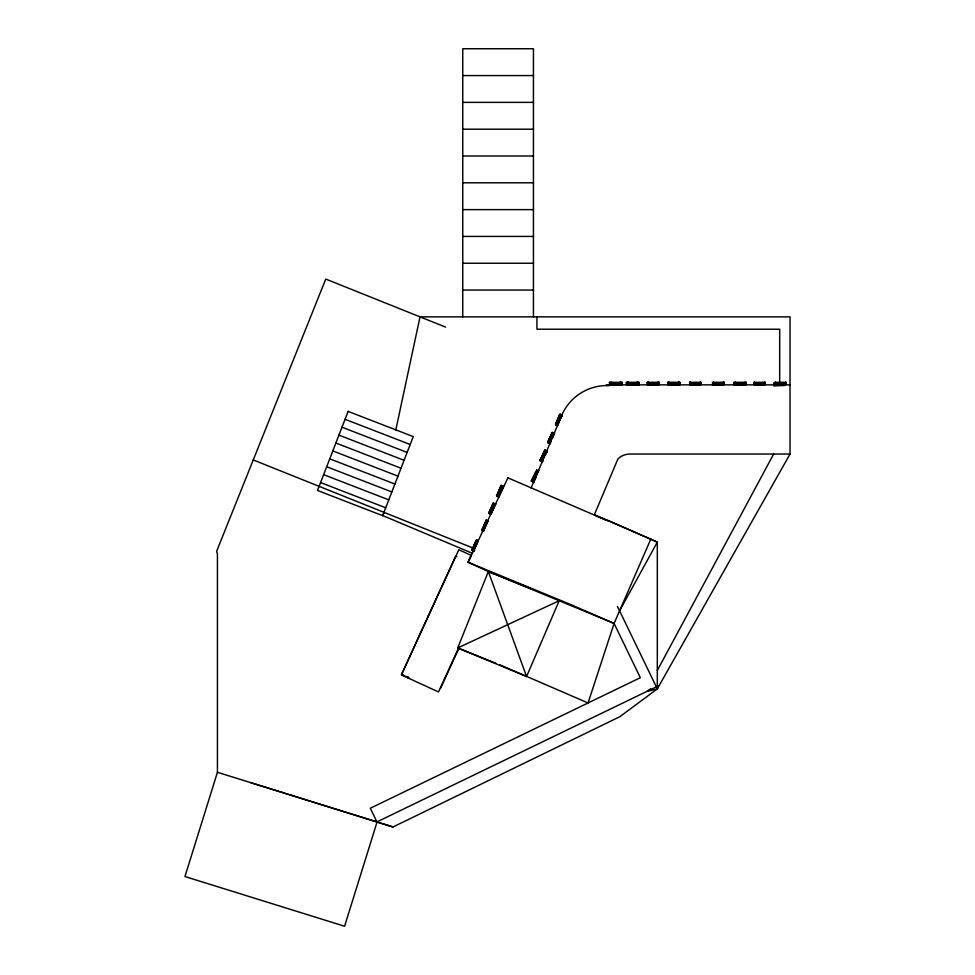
<?xml version="1.0" encoding="UTF-8"?>
<svg xmlns="http://www.w3.org/2000/svg" width="975" height="975" viewBox="0 0 975 975"><rect width="100%" height="100%" fill="white"/><g stroke="black" fill="none" stroke-linecap="round" stroke-linejoin="round"><path stroke-width="1.46" d="M395.826 429.865L420.018 316.863L790.043 316.863L790.043 454.033L657.308 688.886L619.893 716.674L392.998 826.983L377.057 822.01L344.589 926.25L184.957 876.537L217.425 772.297L217.425 554.08L216.633 551.302L325.76 279.069L445.636 327.125M250.49 782.584L392.998 826.983M594.153 514.544L650.8 539.138L614.092 623.439L588.059 702.975L499.943 664.865M658.344 686.034L657.308 688.886L646.937 691.372M384.053 512.375L382.761 515.58L472.339 553.264M495.714 663.183L457.726 647.948L559.187 600.722L488.353 571.545L457.726 647.948L526.573 676.516L559.187 600.722L614.092 623.439L640.331 677.698L370.317 808.238L376.923 821.913L656.321 686.839M531.107 488.048L562.587 413.412A49.262 49.262 0 0 1 604.488 385.612L609.278 385.6M594.372 514.751L617.809 459.188C621.185 455.337 626.547 453.789 631.544 454.033L790.043 454.033M507.914 477.835L607.498 520.711M476.08 540.406L471.742 550.424L476.751 539.833L472.119 550.229M472.375 549.985L476.348 540.942L475.727 540.784M472.607 550.192L476.86 540.247M488.865 513.508L493.447 502.832L488.914 513.386M496.97 495.824L501.223 486.184M472.607 550.448L476.97 540.65M493.74 503.319L489.243 513.313L490.376 513.423M497.226 495.58L501.467 485.842M472.985 550.253L477.348 540.467M481.76 530.583L486.354 519.907L481.821 530.461M489.621 513.118L493.85 503.734L493.216 504.465M497.347 495.641L501.577 486.245M473.094 550.412L473.813 549.522M486.33 521.064L482.138 530.388L483.125 530.827M486.379 520.784L487.488 521.138M489.742 513.179L490.133 512.314M492.082 507.999L490.206 511.546M497.457 496.043L501.954 486.062M486.647 520.406L482.406 530.144L486.757 520.808M489.73 513.533L494.227 503.539M498.542 494.325L500.175 490.681M473.594 550.327L477.835 540.686M490.815 511.814L492.448 508.17M493.898 504.745L494.337 503.953M498.664 494.386L500.297 490.742M473.594 550.875L471.912 549.705M473.899 550.132L478.213 540.491L474.082 550.205M482.637 530.607L487.134 520.626M490.364 513.106L494.715 503.758M498.396 495.312L502.442 486.281M498.188 496.385L502.82 486.086L503.49 486.391L498.786 496.86M490.717 513.63L495.093 503.575L495.775 503.868L491.449 513.508L490.778 513.203M498.237 496.763L503.003 486.172M483.576 529.876L487.622 520.845M490.51 514.239L490.803 513.618M490.961 513.289L495.276 503.648M488 520.65L483.685 530.29L484.356 530.583M500.163 493.606L502.637 488.109M483.868 530.363L482.186 529.206M484.477 528.986L488.183 520.735M555.494 424.271L559.821 414.168L555.713 424.418M555.531 424.332L560.454 414.192L555.689 425.051L559.979 414.96M547.779 442.455L552.179 432.278L547.865 441.907L550.509 443.186M544.44 450.828L539.918 460.736L545.001 449.902L540.479 460.627L542.319 461.614M561.088 416.264L557.042 425.307L556.067 424.868L560.418 415.265M552.386 433.314L548.364 442.54L550.095 443.503L551.326 440.749M556.445 424.673L560.674 415.009M548.718 442.163L552.959 432.985M558.456 420.505L556.822 424.162M559.845 416.752L560.515 415.886M540.613 460.602L545.293 450.389M548.827 442.565L552.935 433.351M556.554 425.088L560.601 416.045M540.991 460.492L545.403 450.803M548.864 442.76L549.315 442.065M551.094 438.165L553.044 433.753M536.933 470.23L531.241 481.309L535.933 471.315M540.967 460.846L541.503 459.603M541.747 459.286L541.747 458.616M543.087 456.288L544.72 452.644M549.23 442.662L549.461 441.809M551.216 438.214L553.276 433.631M553.434 433.241L552.155 432.632L554.422 433.863L552.569 437.994M532.192 481.284L536.92 470.584L537.773 470.974M541.43 460.492L545.781 450.608M549.352 442.979L553.422 433.558M532.289 481.418L532.703 480.48M533.264 479.078L537.042 470.645M541.466 461.065L542.648 458.116M545.415 452.01L545.89 451.023M549.425 443.198L554.007 433.095M561.466 416.081L557.334 425.795L561.649 416.154M532.569 481.102L533.106 480.2M537.42 470.45L532.947 479.578M541.588 461.126L546.268 450.828M549.607 443.284L553.995 433.461M532.813 481.211L531.802 481.199M532.984 480.846L533.362 480.48M533.752 479.298L533.886 478.676L533.873 479.347M550.022 442.967L549.266 442.187M553.958 433.838L551.972 433.351M533.471 480.882L533.691 480.078M533.861 479.712L537.908 470.669M542.258 461.346L540.089 460.054M542.514 460.358L546.829 450.718M533.069 482.138L533.423 481.357L531.582 480.541M533.752 481.211L532.07 480.053M534.154 480.2L538.48 470.559M545.464 455.069L547.316 450.938L546.646 450.633L542.332 460.273L543.002 460.578M535.884 477.665L534.641 480.419L533.971 480.114L538.298 470.474L538.968 470.779M415.801 643.037L428.22 615.956M415.947 642.976L401.505 674.456L404.04 675.626M428.232 616.078L455.496 556.542M407.891 677.893L408.245 677.138M469.353 559.516L470.608 556.786M459.03 647.144L438.494 691.933L401.42 674.932L458.835 549.729L471.157 555.372L468.012 562.209L492.777 573.568M440.481 688.423L459.054 647.936M507.938 477.774L468.097 562.246L570.936 604.646M657.308 670.507L773.65 454.033M619.576 610.837L657.308 542.137L650.8 539.138M606.133 385.6L606.962 384.857L790.043 384.857M648.18 690.519L650.654 688.789M607.644 520.345L657.308 542.137L657.308 688.886L617.48 606.487M606.243 384.954L607.23 385.6M462.759 75.562L533.435 75.562M462.759 102.375L533.435 102.375M462.759 129.188L533.435 129.188M462.759 156L533.435 156M462.759 182.812L533.435 182.812M462.759 209.625L533.435 209.625M462.759 236.425L533.435 236.425M462.759 263.238L533.435 263.238M462.759 290.05L533.435 290.05M659.234 382.31L647.168 382.31L647.168 383.041M786.179 382.31L774.93 382.31L774.991 383.041M609.424 382.846L622.208 382.846M626.291 382.846L626.669 384.857M627.108 382.846L627.863 382.846L627.863 384.857L627.778 382.846M628.302 382.846L639.027 382.846M647.168 382.846L647.534 384.857M647.766 382.846L659.234 382.846M667.656 382.846L669.155 382.846L669.155 384.857M669.398 382.846L679.953 382.846M689.605 382.846L701.062 382.846M712.518 382.846L723.084 382.846M724.315 382.846L723.474 383.309M733.748 382.846L744.315 382.846M746.204 382.846L745.058 382.846L745.156 384.857M753.98 382.846L765.265 382.846M774.93 382.846L786.179 382.846M648.521 383.041L659.076 383.041M689.995 383.041L700.562 383.041M609.753 383.309L621.879 383.309M628.631 383.309L638.698 383.309M648.85 383.309L658.893 383.309L658.893 384.382L648.326 384.247M669.155 383.309L668.984 384.382M669.727 383.309L679.624 383.309M700.233 383.309L689.934 383.309L689.934 384.382L700.233 384.382M712.847 383.309L722.755 383.309M734.078 383.309L743.974 383.309L743.974 384.382M745.058 383.309L745.193 384.382L734.078 384.382M745.595 383.309L745.643 384.382M754.638 383.309L764.607 383.309M775.259 383.309L785.375 383.309M785.679 383.309L785.679 384.382M610.082 383.443L619.32 383.443M619.576 383.443L620.234 383.443M621.55 383.443L621.051 383.711M627.766 383.443L628.558 383.443M628.973 383.443L638.369 383.443M649.179 383.443L658.418 383.443M668.704 383.443L679.295 383.443M690.263 383.443L699.892 383.443M713.176 383.443L722.426 383.443M723.657 383.443L723.036 383.711M734.407 383.443L743.645 383.443M744.876 383.443L744.144 383.443L744.876 383.577M754.65 383.443L764.278 383.443M773.858 383.565L784.826 383.443M610.082 383.577L619.32 383.711M619.576 383.711L620.234 383.577M627.766 383.711L628.558 383.577M628.973 383.711L638.369 383.577M649.179 383.711L658.418 383.577M668.704 383.711L679.295 383.577M690.263 383.577L699.892 383.711M713.176 383.577L722.426 383.711M734.407 383.711L743.645 383.577M754.65 383.711L764.278 383.577M785.046 383.711L773.858 383.772L773.858 383.029L785.484 383.041L785.484 382.31M609.753 383.845L621.879 383.845M628.156 383.845L626.949 384.113M628.631 383.845L638.698 383.845M648.095 383.845L658.893 383.845M667.985 383.845L669.447 383.845M669.727 383.845L679.624 383.845M689.934 383.845L700.733 383.845M712.847 383.845L722.755 383.845M734.078 383.845L743.974 383.845M744.766 383.845L745.875 383.845M754.309 383.845L764.607 383.845M784.826 383.845L785.85 383.845M610.082 384.113L620.234 384.113M621.55 384.113L620.929 384.247M627.766 384.113L628.777 383.979M628.973 384.113L638.369 384.113M647.827 384.113L658.418 384.113M668.314 384.113L679.295 384.113M690.263 384.113L700.403 384.113M713.176 384.113L723.657 384.113M734.407 383.979L743.645 384.113M745.546 384.113L744.266 384.247M754.65 384.113L764.607 384.113M774.187 384.04L785.387 384.113M609.753 384.382L621.879 384.382M626.949 384.247L638.698 384.382M668.704 384.247L669.533 384.247M669.727 384.382L679.624 384.382M712.847 384.382L722.755 384.382M754.638 384.382L764.607 384.382M785.375 384.382L784.205 383.979M774.187 384.577L784.095 384.577M648.521 384.65L659.076 384.65M689.995 384.65L700.562 384.65M783.266 384.711L783.766 384.711M774.187 385.113L784.095 385.113M217.425 772.297L376.923 821.913M345.053 419.299L410.195 444.515M341.993 427.208L407.136 452.424M338.934 435.118L404.077 460.322M335.875 443.016L401.018 468.232M332.816 450.925L397.958 476.141M329.757 458.835L394.899 484.051M326.698 466.745L391.84 491.948M323.639 474.642L388.781 499.858M320.58 482.552L385.722 507.768M253.256 459.944L473.131 548.084M491.571 572.825L532.484 589.229M402.98 675.151L404.186 675.663M405.429 676.187L406.989 676.857M407.599 677.125L408.952 677.71M595.774 515.665L605.816 519.98M570.887 604.622L614.092 623.439M560.113 414.448L561.953 415.265M559.638 414.546L560.918 415.118M561.283 415.289L562.173 415.74M559.479 414.887L561.527 415.85M559.796 415.35L562.148 416.374M559.845 415.582L560.759 415.996M559.674 415.679L561.503 416.496M560.174 416.106L560.954 416.569M555.677 423.991L556.372 424.478M556.201 424.564L557.334 424.954M553.824 433.01L554.507 433.314M553.812 433.375L554.482 433.668M552.008 432.973L554.446 434.046M551.862 433.034L553.776 433.985M552.203 433.692L553.264 434.241M552.24 433.936L552.971 434.265M552.094 433.997L552.91 434.448M548.474 442.053L549.729 442.479M547.84 442.272L550.156 443.308M549.461 443.381L550.132 443.686M544.842 450.243L546.683 451.059M545.281 450.682L546.134 451.133M546.743 451.34L547.426 451.644M545.391 451.096L547.072 451.925M544.501 451.011L540.187 460.651M545.561 451.413L546.646 451.973M545.5 451.51L546.232 451.839M541.369 459.128L542.356 459.566M540.832 459.201L542.661 460.017M540.674 459.542L541.722 459.944M540.638 459.981L541.832 460.346M540.698 460.163L541.673 460.602M540.077 460.395L542.758 461.565M541.576 461.467L542.246 461.772M536.494 470.084L538.322 470.901M536.53 471.242L537.274 471.437M533.02 478.969L533.995 479.408M532.472 479.042L534.312 479.858M532.618 479.98L533.593 480.419M532.46 480.066L533.605 480.59M532.082 480.224L533.922 481.041M531.923 480.395L533.106 480.907M533.569 481.126L534.239 481.431M532.326 480.992L533.301 481.418M531.436 480.87L533.752 481.918M532.886 482.052L533.947 482.442M500.931 485.684L503.246 486.732M501.333 486.135L502.308 486.574M500.772 486.025L503.185 487.049M500.723 486.293L502.137 486.939M502.052 487.11L500.626 486.513L501.503 487.025M497.555 494.569L498.53 495.008M497.006 494.642L498.834 495.458M496.763 494.983L497.725 495.446M498.505 495.727L499.176 496.019M496.604 495.324L498.932 496.36M496.555 495.592L498.444 496.299M498.115 496.555L498.859 496.689M498.054 496.677L498.725 496.982M495.532 504.209L493.204 503.173L488.889 512.813L491.205 513.849M493.606 503.624L494.581 504.063M493.058 503.514L495.458 504.538M492.997 503.783L495.373 504.709M492.899 504.002L494.325 504.599M492.85 504.124L494.033 504.611M489.828 512.058L490.803 512.497M489.279 512.131L491.12 512.947M489.036 512.472L490.486 513.155M490.717 513.788L488.999 513.216M490.449 513.898L491.144 514.166M490.327 514.166L491.059 514.337M486.111 520.248L488.036 521.064M485.952 520.589L487.378 521.186M485.806 521.077L486.622 521.43M483.052 529.193L483.71 529.571M482.479 529.474L483.222 529.803M481.942 529.547L483.332 530.217M482.332 529.973L483.137 530.156M481.784 529.888L483.697 530.692M481.735 530.156L483.173 530.705M476.409 540.089L478.25 540.906M474.057 549.632L472.4 549.047M472.631 549.425L473.362 549.742M473.07 549.754L474.569 550.424M472.253 549.668L474.533 550.704M471.705 549.742L473.545 550.558M471.559 550.083L474.082 551.094M455.825 556.298L456.788 556.737M488.353 571.545L526.573 676.516M786.045 382.31L786.045 383.041M785.704 382.31L785.704 384.857M785.521 383.309L785.521 384.382M785.338 382.846L785.338 384.857M785.119 382.846L785.18 384.857M784.826 383.309L784.887 384.382M784.424 383.029L784.424 383.772M784.046 383.565L784.046 385.576M783.766 384.04L783.766 385.113M779.683 383.346L779.683 329.221L536.933 329.221L536.933 316.863M775.625 382.31L775.478 383.845M775.296 382.846L775.32 383.845M775.149 382.31L775.149 383.041M774.516 384.04L774.516 385.113M774.235 383.565L774.235 385.576M765.265 383.041L765.265 382.31L753.98 382.31L753.98 383.041M764.546 382.31L764.571 384.857M764.205 383.309L764.205 384.382M755.077 382.846L755.077 384.857M754.747 384.382L754.699 382.31M754.394 382.31L754.382 384.857M754.297 382.31L754.297 383.041L764.863 383.041L764.961 382.31L764.863 384.857L754.297 384.857M746.204 383.041L746.204 382.31L733.748 382.31L733.748 383.041L744.315 383.041L744.315 382.31M745.973 382.31L745.973 384.857M745.595 382.846L745.522 384.65M745.522 382.31L745.424 383.041M744.315 384.857L733.748 384.857M743.645 383.309L743.645 384.382M735.65 382.31L735.65 383.041M735.406 382.31L735.406 383.041M734.967 382.31L734.967 383.041M734.407 383.309L734.407 384.382M734.114 382.846L734.114 384.857M724.315 383.041L724.315 382.31L712.518 382.31L712.518 383.041L723.084 383.041L723.084 382.31M724.096 382.31L724.132 383.041M723.95 382.846L723.95 384.857M723.706 382.31L723.803 383.041M723.657 383.309L723.657 384.382M723.145 383.309L723.145 384.382M723.084 384.857L712.518 384.857M722.707 382.846L722.707 384.857M722.426 383.309L722.426 384.382M713.761 382.31L713.761 383.041M713.529 382.31L713.529 383.041M713.237 382.31L713.139 383.041M713.176 383.309L713.176 384.382M712.896 382.846L712.896 384.857M701.062 383.041L701.062 382.31L689.605 382.31L689.605 383.041M700.745 382.31L700.745 383.041M700.586 382.31L700.562 384.857M700.342 382.31L700.342 383.041M700.16 382.31L700.184 384.857M699.892 383.309L699.892 384.382M690.556 382.846L690.556 384.857L690.507 382.31M690.19 382.31L690.19 384.857M689.995 382.31L690.032 384.857M689.788 382.31L689.788 383.041M679.953 384.857L669.398 384.857M679.587 382.846L679.587 384.857M679.343 382.31L679.222 383.041M679.295 383.309L679.295 384.382M678.941 382.31L678.941 383.041M678.6 382.31L678.6 383.041M678.21 382.31L678.21 383.041M670.057 383.309L670.057 384.382M669.764 382.846L669.764 384.857M669.447 383.309L669.447 384.382M669.398 382.31L669.398 383.041L679.953 383.041L679.953 382.31L667.656 382.31L667.656 383.041M669.313 383.309L669.313 384.382M668.789 382.31L668.789 384.857M668.411 382.846L668.411 384.857M668.375 382.31L668.375 383.041M668.046 382.31L668.046 384.857M659.076 382.31L659.234 383.041M658.856 382.846L658.71 384.857M658.612 382.31L658.612 383.041M658.332 382.31L658.332 383.041M658.418 383.309L658.418 384.382M657.735 382.31L657.735 383.041M649.326 383.577L649.326 384.382M649.179 383.309L649.179 384.382M648.997 383.845L649.033 384.857M648.887 382.846L648.887 384.857M648.521 382.31L648.668 383.041M648.655 383.309L648.655 384.382M648.375 382.846L648.424 384.857M648.131 382.846L647.997 384.65M648.058 382.31L648.058 383.041M647.766 382.31L647.766 383.041M647.827 383.309L647.827 384.382M639.027 384.857L628.473 384.857M638.869 382.31L638.869 383.041M638.662 382.846L638.662 384.857M638.491 382.846L638.491 384.857M638.211 383.309L638.211 384.382M637.967 382.31L638.052 383.041M637.662 382.31L637.662 383.041M636.858 382.31L636.858 383.041M629.131 383.309L629.131 384.382M628.838 382.846L628.838 384.857M628.68 382.846L628.68 384.857M628.473 382.31L628.473 383.041L639.027 383.041L639.027 382.31L626.291 382.31L626.291 383.041M628.302 382.31L628.302 383.041M628.156 383.309L628.058 384.382M627.4 382.31L627.4 384.857M627.108 382.31L627.108 383.041M626.949 383.309L626.949 384.382M622.208 384.857L609.424 384.857M621.843 382.846L621.843 384.857M621.55 383.309L621.55 384.382M620.892 382.31L620.892 383.041M620.783 382.31L620.783 383.041M620.527 382.846L620.527 384.857M620.405 382.846L620.405 384.857M620.246 382.31L620.246 383.041M620.234 383.309L620.197 384.382M619.978 382.31L619.978 384.857M619.612 382.846L619.612 384.857M619.32 383.309L619.32 384.382M611.654 382.31L611.654 383.041M610.082 383.309L610.082 384.382M609.789 382.846L609.789 384.857M609.692 382.31L609.692 383.041M533.435 316.863L533.435 48.75L462.759 48.75L462.759 316.863M348.112 411.401L317.521 490.462L382.663 515.665L413.254 436.605L348.112 411.401M501.174 485.343L496.592 496.019L501.174 485.343M552.508 432.51L547.804 442.65L552.508 432.51M622.208 382.31L609.424 382.31L609.424 383.041L622.208 383.041L622.208 382.31M784.424 385.381L773.858 385.576L784.424 385.381M744.876 384.382L744.863 383.309L744.766 384.382M610.338 383.041L610.338 382.31L610.216 383.041"/></g></svg>
